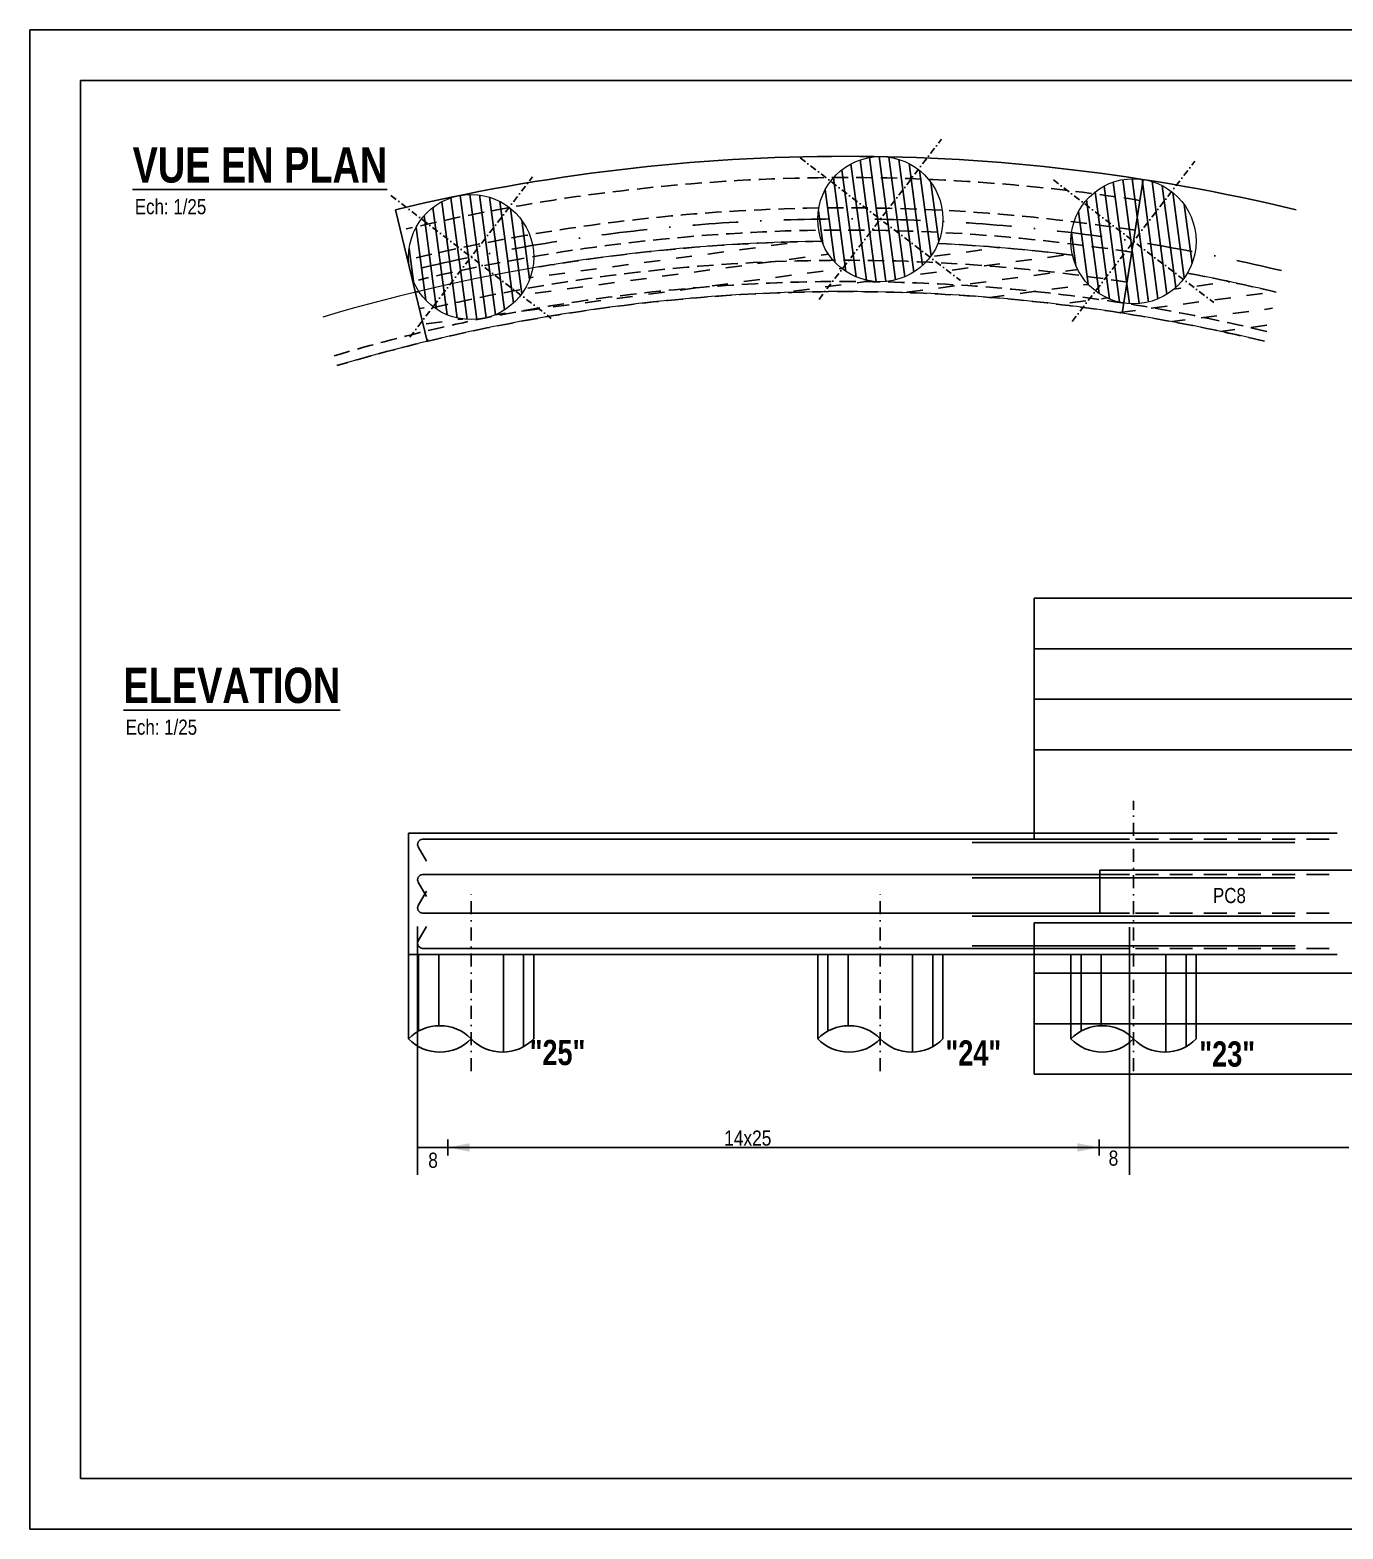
# Model space of a CAD drawing. Header units: centimetres. Extents: x 20328 to 51171, y -21855 to -16644.
# Drawn here: x 41695 to 42996, y -18525 to -17040 of the extents above; entities that cross this region are included whole.
import ezdxf
from ezdxf.enums import TextEntityAlignment as Align

# ---------------------------------------------------------------- set-up
doc = ezdxf.new("R2010")
doc.units = ezdxf.units.CM
doc.header["$LTSCALE"] = 25.4
doc.linetypes.add('CACHEX2', pattern=[19.049999999999997, 12.7, -6.35])
doc.linetypes.add('TIRETPTX2', pattern=[50.8, 25.4, -12.7, 0, -12.7])
for name, color, linetype in [('01_cote_gen', 4, 'Continuous'), ('01_fenetres', 171, 'Continuous'), ('01_linteaux', 2, 'Continuous'), ('01_murs_sup', 2, 'CACHEX2'), ('01_poch_murs', 253, 'Continuous'), ('01_texte', 230, 'Continuous')]:
    doc.layers.add(name, color=color, linetype=linetype)
doc.layers.add('01_murs_coup', color=5, linetype='Continuous', lineweight=60)
doc.layers.add('01_PIEUX', color=5, linetype='Continuous', lineweight=60)
doc.styles.add('impact', font='impact.ttf')
doc.styles.add('MATTE_TXT', font='arial.ttf')
doc.styles.add('STYLE2', font='ARIALN.TTF')

msp = doc.modelspace()

# ---------------------------------------------------------------- hatches: boundary and pattern name
at = {"layer": '01_murs_sup', "ltscale": 3}
h = msp.add_hatch(dxfattribs=at)
h.set_pattern_fill('DASH', color=256, scale=5, angle=7.573677662211099)
h.set_pattern_definition([(7.573677662211101, (99005.25417105177, 20359.8793053966), (13.6441687239911, 17.82885049102333), [15.87499999999998, -15.87499999999998])])
edge = h.paths.add_edge_path()
edge.add_line((42077.00856143246, -17300.21006372324), (42088.71642547385, -17348.8200001518))
edge.add_arc((42503.64312710099, -19071.55614717974), 1771.999999999956, 76.45804741985933, 103.54195258013777, ccw=False)
edge.add_line((42918.56982872821, -17348.8200001518), (42930.2776927696, -17300.21006372324))
edge.add_arc((42503.64312709597, -19071.55614720286), 1822.00000002365, 76.45804741987585, 79.28962872705402)
edge.add_arc((42788.87761917528, -17249.75009698363), 62.00000000002148, -127.4263223377755, -30.585217458266584, ccw=False)
edge.add_arc((42788.87761917528, -17249.75009698364), 62, -167.21154568528232, -127.42632233778892, ccw=False)
edge.add_arc((42503.64312710109, -19071.55614718056), 1822.000000000783, 82.91360812939199, 87.122892330016)
edge.add_arc((42537.92077247817, -17227.87476390676), 62.00000000001156, -127.42632233780921, -22.751953855332488, ccw=False)
edge.add_arc((42537.92077247796, -17227.87476390691), 61.99999999975262, -159.37828208244116, -127.42632233778892, ccw=False)
edge.add_arc((42503.64312710131, -19071.55614718266), 1822.000000002899, 90.7468717323307, 99.80344136186422)
edge.add_arc((42132.36896618446, -17265.31931402753), 62.00000000001259, -127.42632233784269, -10.071404823482794, ccw=False)
edge.add_arc((42132.36896618398, -17265.31931402795), 61.99999999938882, -146.6977330506097, -127.42632233778892, ccw=False)
edge.add_arc((42503.6431271003, -19071.55614717757), 1821.999999997705, 103.4274207641759, 103.5419525801327)
at = {"layer": '01_poch_murs'}
h = msp.add_hatch(dxfattribs=at)
h.set_pattern_fill('ANSI31', color=256, scale=3, angle=-127.4263223377889)
h.set_pattern_definition([(277.5736776622111, (78493.39670951328, 1113.802608657112), (9.44190576450433, 1.255404530109671), [])])
h.paths.add_polyline_path([(42587.1571735581, -17265.55468971213, 0.4142135623730951), (42575.60069828353, -17178.63836282685), (42537.92077247818, -17227.87476390677)])
h.paths.add_polyline_path([(42537.92077247818, -17227.87476390677), (42575.60069828353, -17178.63836282685, 0.4142135623730951), (42488.68437139826, -17190.19483810142)])
h.paths.add_polyline_path([(42587.1571735581, -17265.55468971213), (42537.92077247818, -17227.87476390677), (42500.24084667283, -17277.11116498669, 0.4142135623730951)])
h.paths.add_polyline_path([(42500.24084667283, -17277.11116498669), (42537.92077247818, -17227.87476390677), (42488.68437139826, -17190.19483810142, 0.4142135623730951)])
h = msp.add_hatch(dxfattribs=at)
h.set_pattern_fill('ANSI31', color=256, scale=3, angle=-127.4263223377889)
h.set_pattern_definition([(277.5736776622111, (78744.3535562104, 1091.92727558023), (9.44190576450433, 1.255404530109671), [])])
h.paths.add_polyline_path([(42838.11402025521, -17287.43002278901, 0.4142135623730951), (42826.55754498066, -17200.51369590373), (42788.87761917529, -17249.75009698365)])
h.paths.add_polyline_path([(42788.87761917529, -17249.75009698365), (42826.55754498066, -17200.51369590373, 0.4142135623730951), (42739.64121809537, -17212.0701711783)])
h.paths.add_polyline_path([(42838.11402025521, -17287.43002278901), (42788.87761917529, -17249.75009698365), (42751.19769336994, -17298.98649806358, 0.4142135623730951)])
h.paths.add_polyline_path([(42751.19769336994, -17298.98649806358), (42788.87761917529, -17249.75009698365), (42739.64121809537, -17212.0701711783, 0.4142135623730951)])
h = msp.add_hatch(dxfattribs=at)
h.set_pattern_fill('ANSI31', color=256, scale=3, angle=-127.4263223377889)
h.set_pattern_definition([(277.5736776622111, (78087.8449032196, 1076.358058536323), (9.44190576450433, 1.255404530109671), [])])
h.paths.add_polyline_path([(42181.6053672644, -17302.99923983292, 0.4142135623730951), (42170.04889198981, -17216.08291294763), (42132.36896618448, -17265.31931402755)])
h.paths.add_polyline_path([(42132.36896618448, -17265.31931402755), (42170.04889198981, -17216.08291294763, 0.4142135623730951), (42083.13256510456, -17227.6393882222)])
h.paths.add_polyline_path([(42181.6053672644, -17302.99923983292), (42132.36896618448, -17265.31931402755), (42094.68904037911, -17314.55571510748, 0.4142135623730951)])
h.paths.add_polyline_path([(42094.68904037911, -17314.55571510748), (42132.36896618448, -17265.31931402755), (42083.13256510456, -17227.6393882222, 0.4142135623730951)])

# ---------------------------------------------------------------- linework, layer by layer
at = {"layer": '01_cote_gen', "ltscale": 3}
msp.add_line((42777.74048065615, -17320.8835219371), (42798.46793290014, -17188.49631438486), dxfattribs=at)
at = {"layer": '01_fenetres', "ltscale": 30}
for p, q in [((41745.17676204152, -17090.41257461515), (43745.17676204152, -17090.41257461515)), ((41745.17676204152, -17090.41257461515), (41745.17676204152, -18475.41257461515)), ((41745.17676204152, -18475.41257461515), (43745.17676204152, -18475.41257461515))]:
    msp.add_line(p, q, dxfattribs=at)
at = {"layer": '01_linteaux', "linetype": 'TIRETPTX2', "ltscale": 0.01}
for p, q in [((42477.14669859858, -17307.28831403567), (42598.69484635778, -17148.46121377786)), ((42458.50722234927, -17167.10069002717), (42617.33432260709, -17288.64883778639)), ((42728.10354529569, -17329.16364711257), (42849.6516930549, -17170.33654685476)), ((42071.59489230486, -17344.73286415645), (42193.14304006407, -17185.90576389864)), ((42709.46406904639, -17188.97602310404), (42868.2911693042, -17310.52417086326)), ((42052.95541605556, -17204.54524014796), (42211.78251631337, -17326.09338790717))]:
    msp.add_line(p, q, dxfattribs=at)
at = {"layer": '01_linteaux', "linetype": 'Continuous', "ltscale": 0.05}
msp.add_line((42088.71642547387, -17348.8200001518), (42057.33934984288, -17218.54537052324), dxfattribs=at)
at = {"layer": '01_linteaux', "linetype": 'TIRETPTX2', "ltscale": 0.02}
for p, q in [((42788.87761917531, -18071.87171277306), (42788.8776191753, -17804.12667673257)), ((42132.36896618446, -18071.87171277304), (42132.36896618447, -17890.54009778684)), ((42537.92077247818, -18071.87171277304), (42537.92077247819, -17890.54009778684))]:
    msp.add_line(p, q, dxfattribs=at)
at = {"layer": '01_linteaux'}
for p, q in [((42948.88866567788, -17836.17385130854), (42070.36896618446, -17836.17385130854)), ((42070.36896618448, -18039.87793675521), (42070.36896618446, -17836.17385130854)), ((42079.93479818512, -17849.67385130854), (42088.1046711662, -17863.82448640315)), ((42784.95862678067, -17842.17385130854), (42084.26492520404, -17842.17385130854)), ((42948.87761917531, -17845.43422883663), (42628.87761917531, -17845.43422883664)), ((42990.65109485926, -17836.17385130854), (42850.8776191753, -17836.17385130854)), ((42784.95862678067, -17877.17385130854), (42084.26492520404, -17877.17385130854)), ((42079.93479818512, -17884.67385130854), (42088.1046711662, -17898.82448640315)), ((42079.93479818512, -17907.67385130854), (42088.1046711662, -17893.52321621393)), ((42948.87761917531, -17880.43422883663), (42628.87761917531, -17880.43422883664)), ((42784.95862678068, -17915.17385130854), (42084.26492520404, -17915.17385130854)), ((42948.8776191753, -17918.43422883663), (42628.8776191753, -17918.43422883664)), ((42079.93479818512, -17942.67385130854), (42088.1046711662, -17928.52321621393)), ((42784.95862678068, -17950.17385130854), (42084.26492520404, -17950.17385130854)), ((42948.93349050786, -17947.52717939721), (42628.87761917531, -17947.52717939722)), ((42990.65109485927, -17956.17385130854), (42070.36896618446, -17956.17385130854)), ((42194.36896618448, -18039.87793675521), (42194.36896618448, -17956.17385130854)), ((42475.92077247818, -18039.87793675517), (42475.9207724782, -17956.17385130855)), ((42599.92077247818, -18039.87793675517), (42599.9207724782, -17956.17385130855)), ((42726.8776191753, -18039.87793675519), (42726.87761917528, -17956.17385130854)), ((42850.8776191753, -18039.87793675519), (42850.8776191753, -17956.17385130854))]:
    msp.add_line(p, q, dxfattribs=at)
at = {"layer": '01_linteaux', "linetype": 'Continuous', "ltscale": 0.05}
msp.add_arc((42503.64312710103, -19071.55614717975), 1905.999999999999, 76.45804742021532, 103.5419525797847, dxfattribs=at)
at = {"layer": '01_linteaux', "linetype": 'CACHEX2', "ltscale": 0.05}
for radius, start, end in [(1884.999999999999, 81.10161842823052, 103.3595784381865), (1854.999999999999, 81.10161842823045, 103.3566289809427), (1832.999999999999, 81.1016184282303, 103.3544046854393), (1802.999999999999, 81.1016184282302, 103.3512840767643), (1781.999999999999, 76.45804742021532, 106.5303733110636)]:
    msp.add_arc((42503.64312710103, -19071.55614717975), radius, start, end, dxfattribs=at)
at = {"layer": '01_linteaux', "linetype": 'TIRETPTX2', "ltscale": 0.07}
msp.add_arc((42503.64312710104, -19071.55614717976), 1844.000000000004, 76.45804742021532, 103.5419525797847, dxfattribs=at)
at = {"layer": '01_linteaux'}
for centre, radius, start, end in [((42084.26492520404, -17847.17385130854), 5, 90, 210.0000000000068), ((42084.26492520404, -17882.17385130854), 5, 90, 210.0000000000068), ((42084.26492520404, -17910.17385130854), 5, 149.9999999999932, 270), ((42084.26492520404, -17945.17385130854), 5, 149.9999999999932, 270), ((42101.36896618446, -18070.01766781029), 43.23659778560273, 44.19387071995281, 135.8061292800472), ((42506.92077247817, -18070.01766781028), 43.23659778560273, 44.1938707199528, 135.8061292800472), ((42757.87761917528, -18070.01766781027), 43.23659778560273, 44.1938707199528, 135.8061292800472), ((42101.36896618446, -18009.73820570008), 43.23659778560273, 224.1938707199528, 315.8061292800472), ((42163.36896618446, -18009.73820570008), 43.23659778560273, 224.1938707199528, 315.8061292800472), ((42506.92077247817, -18009.73820570007), 43.23659778560273, 224.1938707199528, 315.8061292800472), ((42568.92077247817, -18009.73820570007), 43.23659778560273, 224.1938707199528, 315.8061292800472), ((42757.87761917528, -18009.73820570007), 43.23659778560273, 224.1938707199528, 315.8061292800472), ((42819.87761917528, -18009.73820570007), 43.23659778560273, 224.1938707199528, 315.8061292800472)]:
    msp.add_arc(centre, radius, start, end, dxfattribs=at)
at = {"layer": '01_murs_coup', "linetype": 'Continuous', "lineweight": 5}
for centre, radius, start, end in [((42503.64312710103, -19071.55614717977), 1822.000000000001, 90.74687173212929, 106.5243013540149), ((42503.64312710103, -19071.55614717977), 1822.000000000001, 82.91360812971965, 87.1228923302992), ((42503.64312710103, -19071.55614717977), 1822.000000000001, 76.45804742021532, 79.28962872729781), ((42503.64312710102, -19071.55614717977), 1771.999999999999, 76.45804742021532, 106.5319341332458), ((42503.64312710103, -19071.55614717977), 1822.000000000001, 103.4274207638513, 103.5419525797847)]:
    msp.add_arc(centre, radius, start, end, dxfattribs=at)
at = {"layer": '01_murs_sup', "ltscale": 0.07}
for p, q in [((42790.8776191753, -17842.17385130854), (42986.57901408224, -17842.17385130854)), ((42790.8776191753, -17877.17385130854), (42986.57901408224, -17877.17385130854)), ((42790.8776191753, -17915.17385130854), (42986.57901408224, -17915.17385130854)), ((42790.8776191753, -17950.17385130854), (42988.75154282787, -17950.17385130854))]:
    msp.add_line(p, q, dxfattribs=at)
at = {"layer": '01_murs_sup', "ltscale": 0.05}
for centre, radius, start, end in [((42503.64312710103, -19071.55614717977), 1822.000000000001, 90.74687173212929, 99.80344136220084), ((42503.64312710103, -19071.55614717977), 1822.000000000001, 82.91360812971965, 87.1228923302992), ((42503.64312710103, -19071.55614717977), 1822.000000000001, 76.45804742021532, 79.28962872729781), ((42503.64312710102, -19071.55614717977), 1771.999999999999, 76.45804742021532, 106.5319341332458), ((42503.64312710103, -19071.55614717977), 1822.000000000001, 103.4274207638513, 103.5419525797847)]:
    msp.add_arc(centre, radius, start, end, dxfattribs=at)
at = {"layer": '01_PIEUX', "linetype": 'Continuous', "lineweight": 5}
for centre in [(42537.92077247818, -17227.87476390677), (42788.87761917529, -17249.75009698365), (42132.36896618448, -17265.31931402755)]:
    msp.add_circle(centre, 62, dxfattribs=at)
at = {"layer": '01_poch_murs'}
for p, q in [((42080.36896618446, -17956.17385130854), (42080.36896618446, -18032.22344354154)), ((42100.36896618446, -17956.17385130854), (42100.36896618446, -18026.79263584876)), ((42164.36896618445, -18052.96323766158), (42164.36896618445, -17956.17385130854)), ((42184.36896618445, -18047.53242996878), (42184.36896618445, -17956.17385130854)), ((42485.92077247814, -17956.17385130855), (42485.92077247814, -18032.2234435415)), ((42505.92077247814, -17956.17385130855), (42505.92077247814, -18026.79263584872)), ((42569.92077247814, -18052.96323766154), (42569.92077247813, -17956.17385130855)), ((42589.92077247814, -18047.53242996874), (42589.92077247813, -17956.17385130855)), ((42736.87761917528, -17956.17385130853), (42736.87761917528, -18032.22344354153)), ((42756.87761917528, -17956.17385130853), (42756.87761917528, -18026.79263584875)), ((42820.87761917527, -18052.96323766156), (42820.87761917527, -17956.17385130853)), ((42840.87761917528, -18047.53242996876), (42840.87761917527, -17956.17385130853))]:
    msp.add_line(p, q, dxfattribs=at)
at = {"layer": '01_texte', "ltscale": 30}
for p, q in [((41695.17676204152, -17040.41257461515), (42745.17676204152, -17040.41257461515)), ((41695.17676204152, -17040.41257461515), (41695.17676204152, -18525.41257461515)), ((41695.17676204152, -17040.41257461515), (43795.17676204152, -17040.41257461515)), ((42690.43368089719, -17842.17385130854), (42690.4336808972, -17603.41557556391)), ((42690.4336808972, -17603.41557556391), (43422.74873859328, -17603.41557556391)), ((42690.4336808972, -17653.41557556391), (43451.37002356965, -17653.41557556391)), ((42690.4336808972, -17703.41557556391), (43475.46732254259, -17703.41557556391)), ((42690.4336808972, -17753.41557556391), (43505.38102937822, -17753.41557556391)), ((42755.62044919591, -17872.70161706089), (42755.62044919591, -17915.17385130854)), ((42755.62044919591, -17872.70161706089), (43364.99446469021, -17872.70161706089)), ((42690.4336808972, -17924.85762253168), (42690.4336808972, -18074.85762253168)), ((42690.4336808972, -17924.85762253168), (43505.38102937822, -17924.85762253168)), ((42690.4336808972, -17974.85762253168), (43475.46732254259, -17974.85762253168)), ((42690.4336808972, -18024.85762253168), (43451.37002356965, -18024.85762253168)), ((42690.4336808972, -18074.85762253168), (43422.74873859328, -18074.85762253168)), ((41695.17676204152, -18525.41257461515), (43795.17676204152, -18525.41257461515))]:
    msp.add_line(p, q, dxfattribs=at)
at = {"layer": '01_texte', "linetype": 'Continuous'}
for p, q in [((42079.3689661845, -17928.4142978569), (42079.3689661845, -18174.48115715462)), ((42784.95862678068, -17929.20001694643), (42784.95862678068, -18174.48115715462)), ((42109.3689661845, -18139.43028508901), (42109.3689661845, -18155.43028508901)), ((42754.95862678068, -18139.43028508899), (42754.95862678068, -18155.43028508899)), ((42079.3689661845, -18147.430285089), (42784.95862678068, -18147.43028508899)), ((42784.95862678068, -18147.43028508899), (43002.3111161177, -18147.43028508899))]:
    msp.add_line(p, q, dxfattribs=at)
for points in [[(42109.3689661845, -18147.43028508901), (42131.0689661845, -18143.23028508901), (42131.0689661845, -18147.43028508901)], [(42754.95862678065, -18147.43028508899), (42733.25862678064, -18143.23028508899), (42733.25862678064, -18147.43028508899)], [(42109.3689661845, -18147.43028508899), (42131.0689661845, -18151.630285089), (42131.0689661845, -18147.43028508901)], [(42754.95862678065, -18147.43028508898), (42733.25862678064, -18151.63028508899), (42733.25862678064, -18147.43028508899)]]:
    msp.add_solid(points, dxfattribs=at)

# ---------------------------------------------------------------- texts
at = {"layer": '01_texte', "style": 'impact'}
for s, p in [('%%UVUE EN PLAN', (41796.87561010447, -17202.04044683534)), ('%%UELEVATION', (41787.81818711665, -17717.64532785123))]:
    msp.add_text(s, height=35, dxfattribs=at).set_placement(p, align=Align.BOTTOM_LEFT)
at = {"layer": '01_texte', "style": 'MATTE_TXT', "width": 0.8}
for s, p in [('Ech: 1/25', (41834.48512157088, -17227.45280488353)), ('Ech: 1/25', (41825.42769858305, -17743.05768589943)), ('PC8', (42883.90360372191, -17909.86237890512))]:
    msp.add_text(s, height=15, dxfattribs=at).set_placement(p, align=Align.BOTTOM_CENTER)
at = {"layer": '01_texte', "style": 'impact'}
for s, p in [('"25"', (42217.98265914206, -18073.36379588963)), ('"24"', (42630.0710880683, -18073.83258845209)), ('"23"', (42881.68939887614, -18074.82469748596))]:
    msp.add_text(s, height=25, rotation=359.9999999483067, dxfattribs=at).set_placement(p, align=Align.BOTTOM_CENTER)
at = {"layer": '01_texte', "style": 'STYLE2'}
for s, p in [('14x25', (42429.95996467859, -18145.61319221242)), ('8', (42099.43312287467, -18167.58802736365)), ('8', (42773.75012717584, -18165.48270307517))]:
    msp.add_text(s, height=15, dxfattribs=at).set_placement(p, align=Align.RIGHT)

doc.saveas('drawing.dxf')
